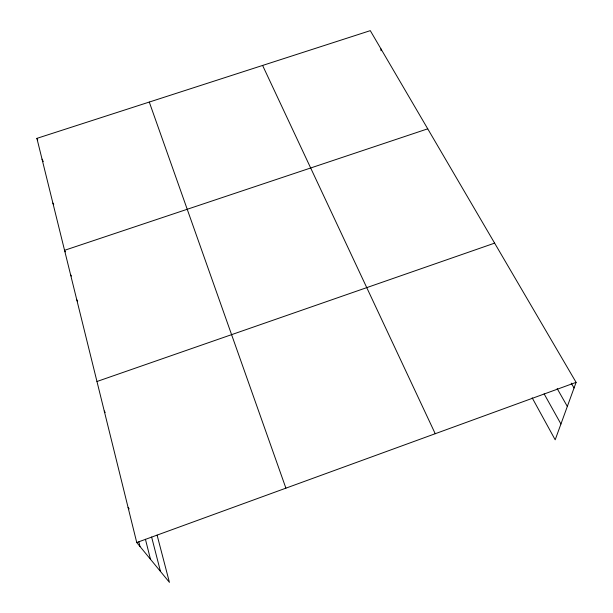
<?xml version="1.0" encoding="UTF-8"?>
<svg xmlns="http://www.w3.org/2000/svg" width="613" height="613" viewBox="0 0 613 613"><rect width="100%" height="100%" fill="white"/><g stroke="black" fill="none" stroke-linecap="round" stroke-linejoin="round"><path stroke-width="0.92" d="M157.089 535.103L169.426 582.35L136.745 542.536L36.903 138.369L370.283 30.65L576.097 382.359L555.186 439.805L532.176 397.829M136.745 542.536L576.097 382.359M96.961 381.501L494.622 243.131M427.736 128.822L64.557 250.311L65.392 251.843M128.086 507.464L129.167 508.882M104.256 411.016L105.206 412.472M571.216 383.133L574.044 387.998M76.771 299.757L77.606 301.221M557.163 388.573L567.332 406.442M70.549 274.57L71.384 276.065M544.122 393.868L560.941 424.004M52.879 203.064L53.714 204.65M42.036 159.165L43.285 161.617M36.903 138.369L37.73 140.017M262.602 65.438L435.23 433.713M149.281 102.057L285.903 488.155M151.618 537.026L160.468 571.439M145.427 539.271L150.492 559.278M138.837 541.892L139.971 546.467M380.987 48.933L381.025 50.764"/></g></svg>
